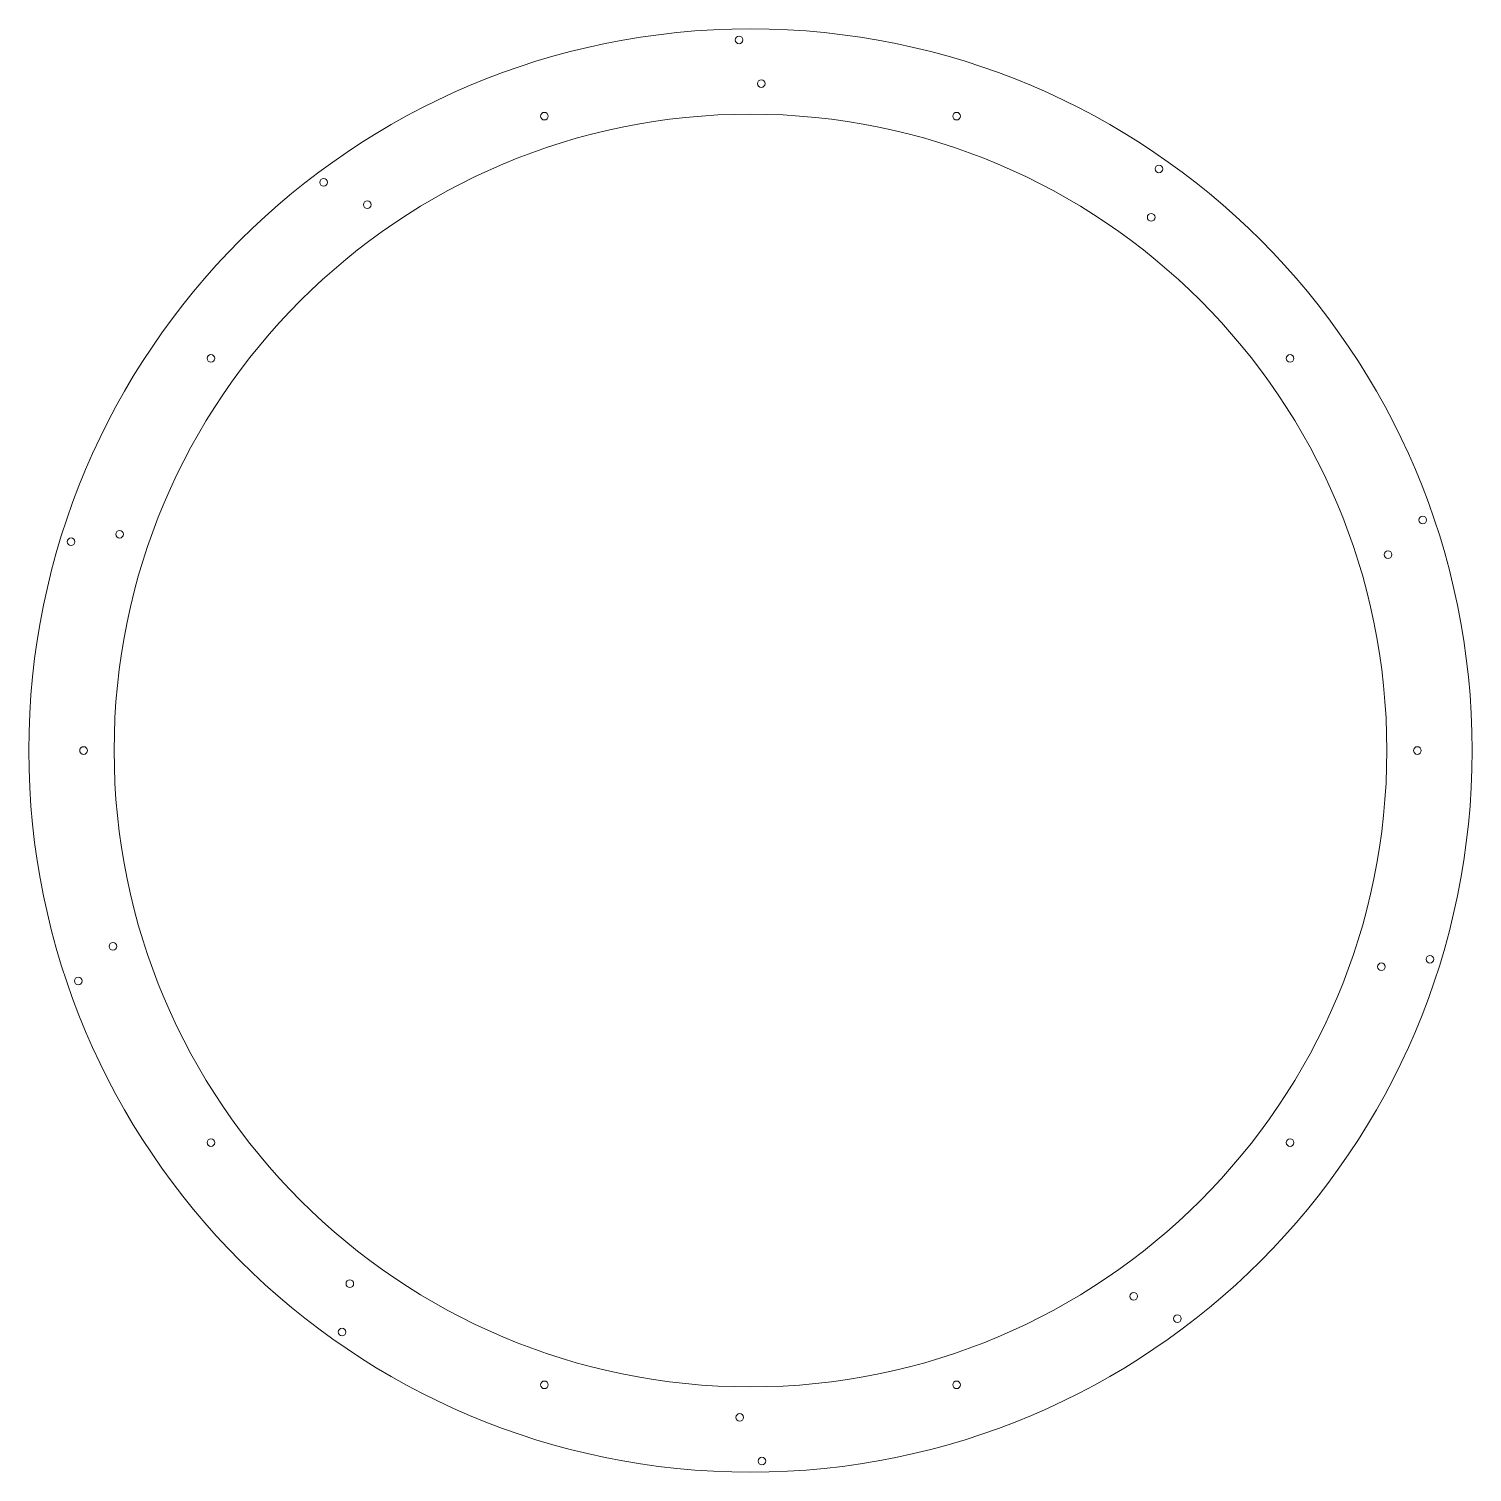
# Model space of a CAD drawing. Header units: millimetres. Extents: x 218 to 878, y 121 to 781.
import ezdxf

# ---------------------------------------------------------------- set-up
doc = ezdxf.new("R2010")
doc.units = ezdxf.units.MM

msp = doc.modelspace()

# ---------------------------------------------------------------- linework, layer by layer
at = {"color": 7, "linetype": 'Continuous', "lineweight": 15}
for centre, radius in [((548.32, 450.61), 330), ((543.09, 775.57), 1.75), ((553.24, 755.58), 1.75), ((548.32, 450.61), 291), ((454.07, 740.69), 1.75), ((642.57, 740.69), 1.75), ((735.09, 716.59), 1.75), ((353.08, 710.43), 1.75), ((373.05, 700.22), 1.75), ((731.55, 694.44), 1.75), ((301.57, 629.89), 1.75), ((795.07, 629.89), 1.75), ((855.76, 556.01), 1.75), ((237.65, 546.05), 1.75), ((259.81, 549.53), 1.75), ((839.88, 540.18), 1.75), ((243.32, 450.61), 1.75), ((853.32, 450.61), 1.75), ((256.77, 361.05), 1.75), ((859, 355.18), 1.75), ((836.84, 351.7), 1.75), ((240.89, 345.22), 1.75), ((301.57, 271.34), 1.75), ((795.07, 271.34), 1.75), ((365.1, 206.79), 1.75), ((723.6, 201.01), 1.75), ((743.57, 190.8), 1.75), ((361.56, 184.64), 1.75), ((454.07, 160.54), 1.75), ((642.57, 160.54), 1.75), ((543.41, 145.65), 1.75), ((553.56, 125.66), 1.75)]:
    msp.add_circle(centre, radius, dxfattribs=at)

doc.saveas('drawing.dxf')
